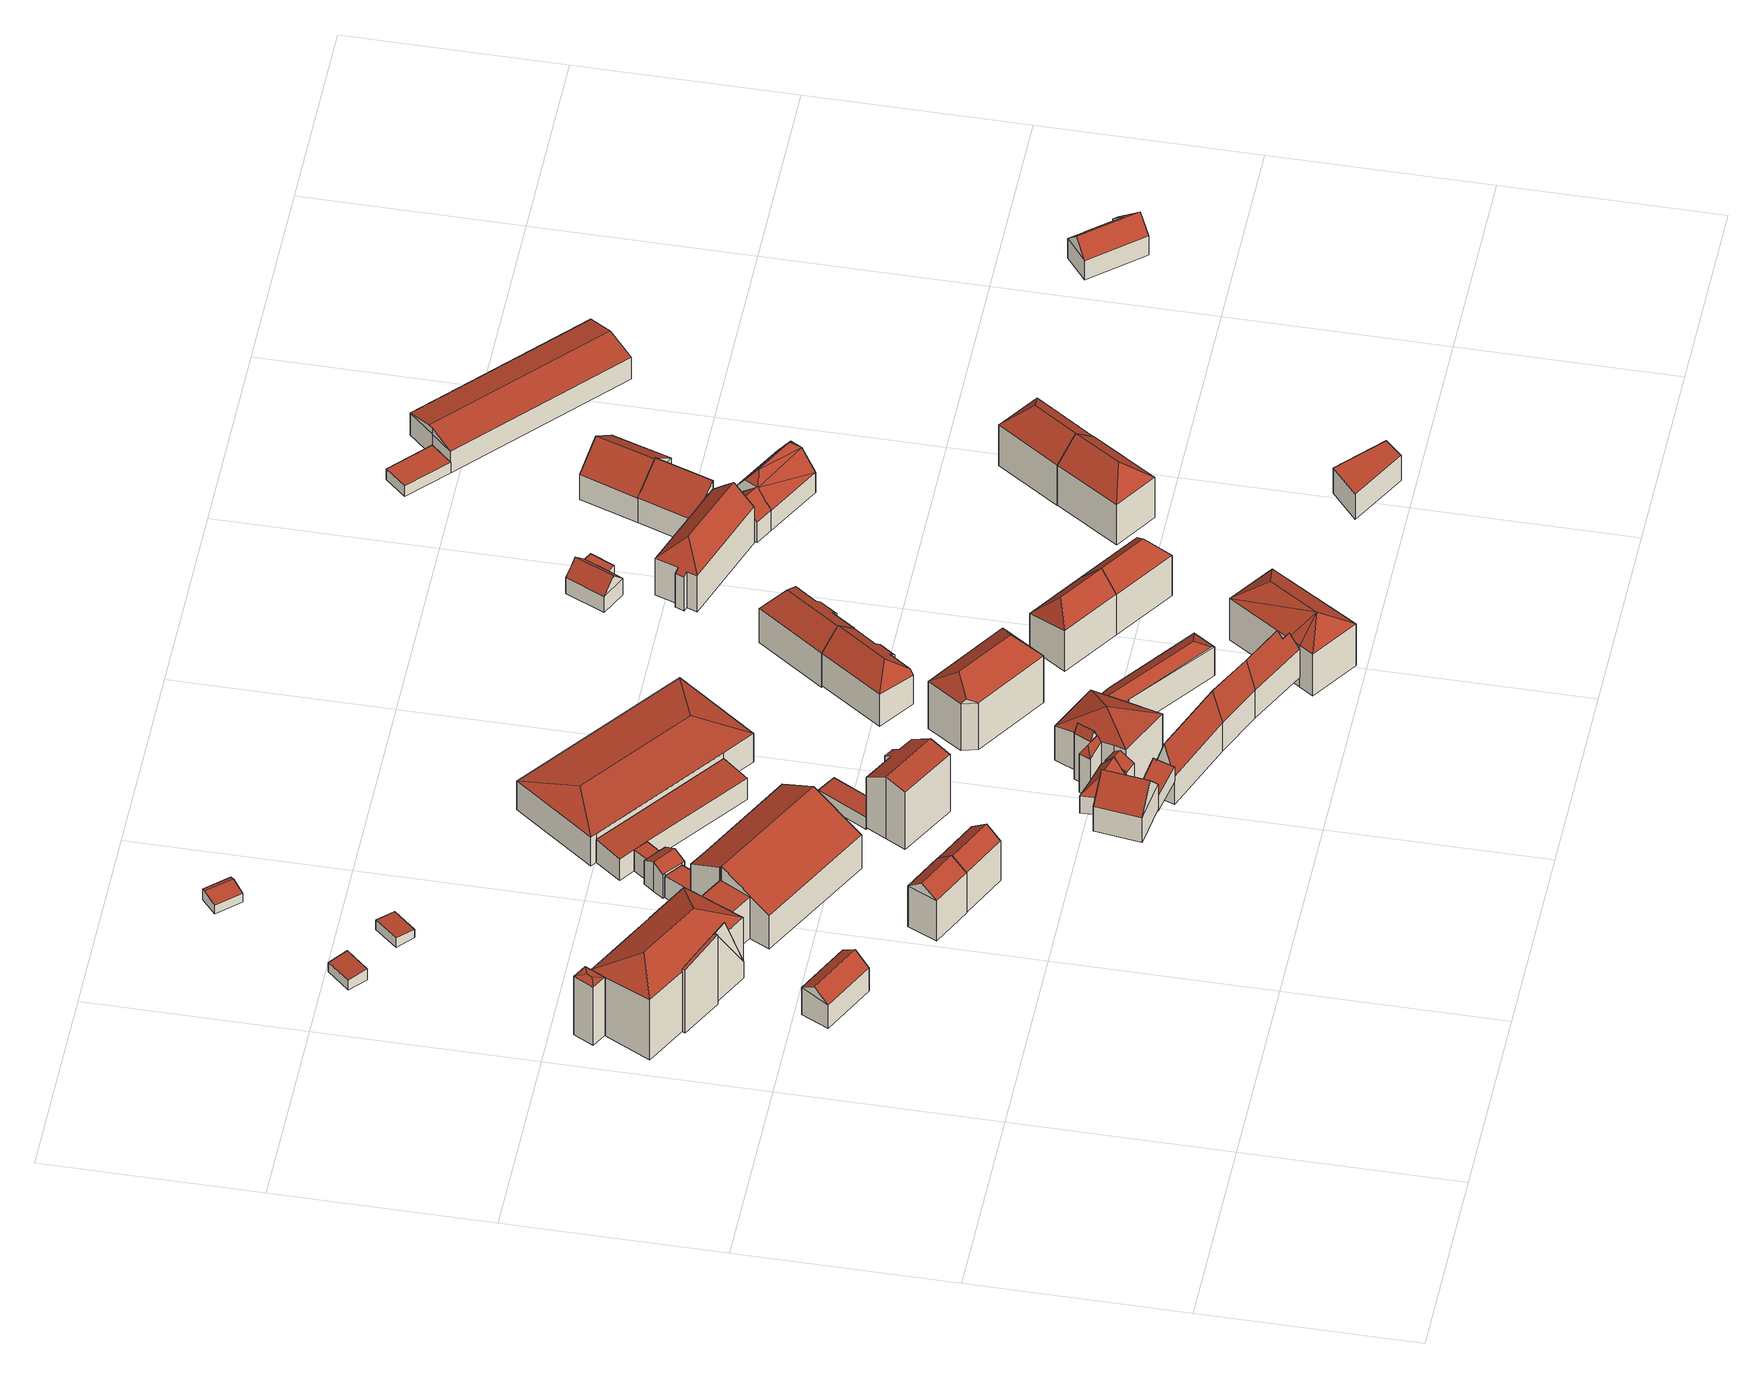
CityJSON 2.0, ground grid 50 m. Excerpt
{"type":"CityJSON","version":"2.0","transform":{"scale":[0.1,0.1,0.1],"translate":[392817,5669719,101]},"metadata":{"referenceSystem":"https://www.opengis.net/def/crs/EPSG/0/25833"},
"CityObjects":{
"building1":{"type":"Building","attributes":{"Dachtyp_tdc":"tdcGableRoof","Gemeindeschluessel":14627140,"Dachneigung":41.55,"QualitaetDacherkennung":41,"Geometrietyp2DReferenz":"3000","function":"31001_9998","roofType":"3100","measuredHeight":10.11},"geometry":[{"type":"MultiSurface","lod":"2","boundaries":[[[0,1,2,3]],[[1,4,5,2]],[[4,6,7,5]],[[6,0,3,7]],[[4,1,8]],[[0,6,9]],[[1,0,9,8]],[[6,4,8,9]],[[3,2,5,7]]],"semantics":{"surfaces":[{"type":"WallSurface"},{"type":"RoofSurface"},{"type":"GroundSurface"}],"values":[0,0,0,0,0,0,1,1,2]}}]},
"building2":{"type":"Building","attributes":{"Dachtyp_tdc":"tdcGableRoof","Gemeindeschluessel":14627140,"Dachneigung":35.51,"QualitaetDacherkennung":61,"Geometrietyp2DReferenz":"3000","function":"31001_9998","roofType":"3100","measuredHeight":14.76},"geometry":[{"type":"MultiSurface","lod":"2","boundaries":[[[10,11,12,13]],[[11,14,15,12]],[[14,16,17,15]],[[16,10,13,17]],[[14,11,18]],[[10,16,19]],[[11,10,19,18]],[[16,14,18,19]],[[13,12,15,17]]],"semantics":{"surfaces":[{"type":"WallSurface"},{"type":"RoofSurface"},{"type":"GroundSurface"}],"values":[0,0,0,0,0,0,1,1,2]}}]},
"building3":{"type":"Building","attributes":{"name":"Afra-Grundschule Meißen","Gemeindeschluessel":14627140,"Geometrietyp2DReferenz":"3000","function":"31001_3021","roofType":"9999"},"children":["building3-1","building3-2","building3-3","building3-4","building3-5","building3-6"]},
"building3-1":{"type":"BuildingPart","attributes":{"Dachtyp_tdc":"tdcHipRoof","Dachneigung":28.84,"QualitaetDacherkennung":58,"Geometrietyp2DReferenz":"3000","roofType":"3200","measuredHeight":21.56},"parents":["building3"],"geometry":[{"type":"MultiSurface","lod":"2","boundaries":[[[20,21,22,23]],[[24,25,26,27]],[[25,28,29,30,26]],[[31,32,33,34,35]],[[32,36,37,33]],[[36,38,39,37]],[[38,40,39]],[[41,42,43,44,45,46]],[[47,48,49,50]],[[48,20,23,49]],[[42,41,38,36,51]],[[24,52,21,20,48,53]],[[36,32,31,28,25,24,53,51]],[[48,47,54,55,42,51,53]],[[23,22,27,26,30,56,34,33,37,39,45,44,50,49]],[[24,27,22,21,52]],[[31,35,57,29,28]],[[35,34,56,57]],[[57,56,30,29]],[[46,40,38,41]],[[46,45,39,40]],[[43,42,55]],[[50,44,43,54,47]],[[54,43,55]]],"semantics":{"surfaces":[{"type":"WallSurface"},{"type":"RoofSurface"},{"type":"GroundSurface"},{"type":"ClosureSurface"}],"values":[0,0,0,0,0,0,0,0,0,0,1,1,1,1,2,3,0,3,3,0,3,0,3,3]}}]},
"building3-2":{"type":"BuildingPart","attributes":{"Dachtyp_tdc":"tdcPolyFlatRoof","Dachneigung":0,"QualitaetDacherkennung":65,"Geometrietyp2DReferenz":"3000","roofType":"1000","measuredHeight":12.03},"parents":["building3"],"geometry":[{"type":"MultiSurface","lod":"2","boundaries":[[[40,58,59,39]],[[60,46,45,61]],[[46,60,62,63,64,58,40]],[[39,59,65,66,67,61,45]],[[65,59,58,64]],[[67,66,63,62]],[[66,65,64,63]],[[61,67,62,60]],[[39,45,46,40]]],"semantics":{"surfaces":[{"type":"WallSurface"},{"type":"RoofSurface"},{"type":"GroundSurface"},{"type":"ClosureSurface"}],"values":[0,0,1,2,3,3,3,3,3]}}]},
"building3-3":{"type":"BuildingPart","attributes":{"Dachtyp_tdc":"tdcGableRoof","Dachneigung":23.62,"QualitaetDacherkennung":71,"Geometrietyp2DReferenz":"3000","roofType":"3100","measuredHeight":5.81},"parents":["building3"],"geometry":[{"type":"MultiSurface","lod":"2","boundaries":[[[68,69,70,71]],[[72,35,34,33]],[[29,73,74,30]],[[73,75,76,74]],[[75,77,78,76]],[[77,79,80,78]],[[79,81,82,80]],[[81,68,71,82]],[[77,75,73,29,57]],[[57,69,35,72,69,68,81,79,77]],[[71,70,33,34,70,56,30,74,76,78,80,82]],[[69,72,33,70]],[[70,34,35,69]],[[56,70,69,57]],[[29,30,56,57]]],"semantics":{"surfaces":[{"type":"WallSurface"},{"type":"RoofSurface"},{"type":"GroundSurface"},{"type":"ClosureSurface"}],"values":[0,0,0,0,0,0,0,0,1,1,2,3,3,3,3]}}]},
"building3-4":{"type":"BuildingPart","attributes":{"Dachtyp_tdc":"tdcFreeFormRoof","Dachneigung":10.72,"QualitaetDacherkennung":10,"Geometrietyp2DReferenz":"3000","roofType":"5000","measuredHeight":17.44},"parents":["building3"],"geometry":[{"type":"MultiSurface","lod":"2","boundaries":[[[20,83,84,23]],[[83,85,86,84]],[[85,87,88,86]],[[87,89,24,27,88]],[[21,20,23,22]],[[90,87,85]],[[91,90,85,83]],[[91,83,20,21]],[[21,52,89,87,90,91]],[[23,84,86,88,27,22]],[[52,24,89]],[[22,27,24,52,21]]],"semantics":{"surfaces":[{"type":"WallSurface"},{"type":"RoofSurface"},{"type":"GroundSurface"},{"type":"ClosureSurface"}],"values":[0,0,0,0,0,1,1,1,1,2,0,3]}}]},
"building3-5":{"type":"BuildingPart","attributes":{"Dachtyp_tdc":"tdcGableRoof","Dachneigung":27.24,"QualitaetDacherkennung":73,"Geometrietyp2DReferenz":"3000","roofType":"3100","measuredHeight":16.35},"parents":["building3"],"geometry":[{"type":"MultiSurface","lod":"2","boundaries":[[[92,93,94,59,58]],[[93,95,96,94]],[[95,97,98,96]],[[97,99,100,98]],[[99,101,102,100]],[[101,103,104,102]],[[103,105,60,61,104]],[[99,97,95,93,92,106,107]],[[107,108,105,103,101,99]],[[61,67,66,65,59,94,96,98,100,102,104]],[[62,60,105,108]],[[62,67,61,60]],[[63,62,108,107]],[[66,67,62,63]],[[106,64,63,107]],[[66,63,64,65]],[[58,64,106,92]],[[58,59,65,64]]],"semantics":{"surfaces":[{"type":"WallSurface"},{"type":"RoofSurface"},{"type":"GroundSurface"},{"type":"ClosureSurface"}],"values":[0,0,0,0,0,0,0,1,1,2,0,3,0,3,0,3,0,3]}}]},
"building3-6":{"type":"BuildingPart","attributes":{"Dachtyp_tdc":"tdcFreeFormRoof","Dachneigung":10.57,"QualitaetDacherkennung":2,"Geometrietyp2DReferenz":"3000","roofType":"5000","measuredHeight":21.13},"parents":["building3"],"geometry":[{"type":"MultiSurface","lod":"2","boundaries":[[[109,110,111,112]],[[110,113,47,50,111]],[[43,114,115,44]],[[114,116,117,115]],[[116,109,112,117]],[[114,43,55,118,119]],[[116,119,118,113,110,109]],[[116,114,119]],[[112,111,50,44,115,117]],[[54,47,113]],[[43,44,50,47,54]],[[113,118,55,54]],[[54,55,43]]],"semantics":{"surfaces":[{"type":"WallSurface"},{"type":"RoofSurface"},{"type":"GroundSurface"},{"type":"ClosureSurface"}],"values":[0,0,0,0,0,1,1,0,2,0,3,0,3]}}]},
"building4":{"type":"Building","attributes":{"Dachtyp_tdc":"tdcPolyFlatRoof","Gemeindeschluessel":14627140,"Dachneigung":6.71,"QualitaetDacherkennung":71,"Geometrietyp2DReferenz":"3000","function":"31001_9998","roofType":"2100","measuredHeight":3.27},"geometry":[{"type":"MultiSurface","lod":"2","boundaries":[[[120,121,122,123]],[[121,124,125,122]],[[124,126,127,125]],[[126,120,123,127]],[[126,124,121,120]],[[123,122,125,127]]],"semantics":{"surfaces":[{"type":"WallSurface"},{"type":"RoofSurface"},{"type":"GroundSurface"}],"values":[0,0,0,0,1,2]}}]},
"building5":{"type":"Building","attributes":{"Dachtyp_tdc":"tdcGableRoof","Gemeindeschluessel":14627140,"Dachneigung":37.47,"QualitaetDacherkennung":64,"Geometrietyp2DReferenz":"3000","function":"31001_9998","roofType":"3100","measuredHeight":14.57},"geometry":[{"type":"MultiSurface","lod":"2","boundaries":[[[128,129,130,131]],[[129,132,133,130]],[[132,134,135,133]],[[134,128,131,135]],[[132,129,136]],[[128,134,137]],[[129,128,137,136]],[[134,132,136,137]],[[131,130,133,135]]],"semantics":{"surfaces":[{"type":"WallSurface"},{"type":"RoofSurface"},{"type":"GroundSurface"}],"values":[0,0,0,0,0,0,1,1,2]}}]},
"building6":{"type":"Building","attributes":{"Dachtyp_tdc":"tdcPolyFlatRoof","Gemeindeschluessel":14627140,"Dachneigung":5.29,"QualitaetDacherkennung":64,"Geometrietyp2DReferenz":"3000","function":"31001_9998","roofType":"2100","measuredHeight":2.77},"geometry":[{"type":"MultiSurface","lod":"2","boundaries":[[[138,139,140,141]],[[139,142,143,140]],[[142,144,145,143]],[[144,138,141,145]],[[144,142,139,138]],[[141,140,143,145]]],"semantics":{"surfaces":[{"type":"WallSurface"},{"type":"RoofSurface"},{"type":"GroundSurface"}],"values":[0,0,0,0,1,2]}}]},
"building7":{"type":"Building","attributes":{"Dachtyp_tdc":"tdcFreeFormRoof","Gemeindeschluessel":14627140,"Dachneigung":48.47,"QualitaetDacherkennung":78,"Geometrietyp2DReferenz":"3000","function":"31001_9998","roofType":"5000","measuredHeight":13.33},"geometry":[{"type":"MultiSurface","lod":"2","boundaries":[[[146,147,148,149]],[[147,150,151,148]],[[150,152,153,151]],[[152,154,155,153]],[[154,146,149,155]],[[152,150,156,157,154]],[[157,156,147,146]],[[150,147,156]],[[146,154,157]],[[149,148,151,153,155]]],"semantics":{"surfaces":[{"type":"WallSurface"},{"type":"RoofSurface"},{"type":"GroundSurface"}],"values":[0,0,0,0,0,1,1,0,0,2]}}]},
"building8":{"type":"Building","attributes":{"Dachtyp_tdc":"tdcPolyFlatRoof","Gemeindeschluessel":14627140,"Dachneigung":0,"QualitaetDacherkennung":45,"Geometrietyp2DReferenz":"3000","function":"31001_9998","roofType":"1000","measuredHeight":4.29},"geometry":[{"type":"MultiSurface","lod":"2","boundaries":[[[158,159,160,161]],[[159,162,163,160]],[[162,164,165,163]],[[164,158,161,165]],[[164,162,159,158]],[[161,160,163,165]]],"semantics":{"surfaces":[{"type":"WallSurface"},{"type":"RoofSurface"},{"type":"GroundSurface"}],"values":[0,0,0,0,1,2]}}]},
"building9":{"type":"Building","attributes":{"Gemeindeschluessel":14627140,"Geometrietyp2DReferenz":"3000","function":"31001_9998","roofType":"9999"},"children":["building9-1","building9-2","building9-3"]},
"building9-1":{"type":"BuildingPart","attributes":{"Dachtyp_tdc":"tdcFreeFormRoof","Dachneigung":50.8,"QualitaetDacherkennung":12,"Geometrietyp2DReferenz":"3000","roofType":"5000","measuredHeight":8.91},"parents":["building9"],"geometry":[{"type":"MultiSurface","lod":"2","boundaries":[[[166,167,168,169]],[[167,170,171,168]],[[170,172,173,171]],[[174,175,176,177]],[[178,170,167]],[[167,166,179,180,181,178]],[[181,182,183,174,172,170,178]],[[174,183,175]],[[176,169,168,171,173,177]],[[169,176,175,166]],[[177,173,172,174]],[[182,181,180,184]],[[175,183,179,166]],[[183,182,184,180,179]]],"semantics":{"surfaces":[{"type":"WallSurface"},{"type":"RoofSurface"},{"type":"GroundSurface"},{"type":"ClosureSurface"}],"values":[0,0,0,0,1,1,1,0,2,3,3,0,3,3]}}]},
"building9-2":{"type":"BuildingPart","attributes":{"Dachtyp_tdc":"tdcGableRoof","Dachneigung":26.91,"QualitaetDacherkennung":43,"Geometrietyp2DReferenz":"3000","roofType":"3100","measuredHeight":7.98},"parents":["building9"],"geometry":[{"type":"MultiSurface","lod":"2","boundaries":[[[185,186,187,188]],[[186,189,190,187]],[[189,191,166,169,190]],[[183,185,188,176,175]],[[192,182,184,193,194]],[[189,195,193,184,180,191]],[[186,195,189]],[[185,194,193,195,186]],[[183,192,194,185]],[[188,187,190,169,176]],[[166,191,179]],[[175,176,169,166]],[[175,166,179,183]],[[182,192,183]],[[180,179,191]],[[179,180,184,182,183]]],"semantics":{"surfaces":[{"type":"WallSurface"},{"type":"RoofSurface"},{"type":"GroundSurface"},{"type":"ClosureSurface"}],"values":[0,0,0,0,1,1,0,0,0,2,0,3,3,0,0,3]}}]},
"building9-3":{"type":"BuildingPart","attributes":{"Dachtyp_tdc":"tdcFreeFormRoof","Dachneigung":58.63,"QualitaetDacherkennung":11,"Geometrietyp2DReferenz":"3000","roofType":"5000","measuredHeight":13.46},"parents":["building9"],"geometry":[{"type":"MultiSurface","lod":"2","boundaries":[[[196,197,174,177,198]],[[199,200,201,173,172]],[[200,196,198,201]],[[202,200,199]],[[203,202,199,197]],[[203,197,196]],[[202,203,196,200]],[[198,177,173,201]],[[172,174,197,199]],[[172,173,177,174]]],"semantics":{"surfaces":[{"type":"WallSurface"},{"type":"RoofSurface"},{"type":"GroundSurface"},{"type":"ClosureSurface"}],"values":[0,0,0,1,1,0,1,2,0,3]}}]},
"building10":{"type":"Building","attributes":{"Dachtyp_tdc":"tdcGableRoof","Gemeindeschluessel":14627140,"Dachneigung":15.49,"QualitaetDacherkennung":7,"Geometrietyp2DReferenz":"3000","function":"31001_9998","roofType":"3100","measuredHeight":3.57},"geometry":[{"type":"MultiSurface","lod":"2","boundaries":[[[204,205,206,207]],[[205,208,209,206]],[[208,210,211,209]],[[210,204,207,211]],[[208,205,212]],[[204,210,213]],[[205,204,213,212]],[[210,208,212,213]],[[207,206,209,211]]],"semantics":{"surfaces":[{"type":"WallSurface"},{"type":"RoofSurface"},{"type":"GroundSurface"}],"values":[0,0,0,0,0,0,1,1,2]}}]},
"building11":{"type":"Building","attributes":{"Dachtyp_tdc":"tdcGableRoof","Gemeindeschluessel":14627140,"Dachneigung":33.3,"QualitaetDacherkennung":48,"Geometrietyp2DReferenz":"3000","function":"31001_9998","roofType":"3100","measuredHeight":18.23},"geometry":[{"type":"MultiSurface","lod":"2","boundaries":[[[214,215,216,217]],[[215,218,219,216]],[[218,220,221,219]],[[220,222,223,221]],[[222,224,225,223]],[[224,226,227,225]],[[226,228,229,227]],[[228,230,231,229]],[[230,232,233,231]],[[232,234,235,233]],[[234,214,217,235]],[[230,228,226,224,222,220,218,215,214]],[[214,234,232,230]],[[217,216,219,221,223,225,227,229,231,233,235]]],"semantics":{"surfaces":[{"type":"WallSurface"},{"type":"RoofSurface"},{"type":"GroundSurface"}],"values":[0,0,0,0,0,0,0,0,0,0,0,1,1,2]}}]},
"building12":{"type":"Building","attributes":{"Dachtyp_tdc":"tdcPolyFlatRoof","Gemeindeschluessel":14627140,"Dachneigung":2.96,"QualitaetDacherkennung":60,"Geometrietyp2DReferenz":"3000","function":"31001_9998","roofType":"2100","measuredHeight":3.49},"geometry":[{"type":"MultiSurface","lod":"2","boundaries":[[[236,237,238,239]],[[237,240,241,238]],[[240,242,243,241]],[[242,236,239,243]],[[242,240,237,236]],[[239,238,241,243]]],"semantics":{"surfaces":[{"type":"WallSurface"},{"type":"RoofSurface"},{"type":"GroundSurface"}],"values":[0,0,0,0,1,2]}}]},
"building13":{"type":"Building","attributes":{"Gemeindeschluessel":14627140,"Geometrietyp2DReferenz":"3000","function":"31001_9998","roofType":"9999"},"children":["building13-1","building13-2"]},
"building13-1":{"type":"BuildingPart","attributes":{"Dachtyp_tdc":"tdcTentRoof","Dachneigung":30.88,"QualitaetDacherkennung":33,"Geometrietyp2DReferenz":"3000","roofType":"3500","measuredHeight":15.41},"parents":["building13"],"geometry":[{"type":"MultiSurface","lod":"2","boundaries":[[[244,245,246,247]],[[245,248,249,246]],[[248,250,251,249]],[[250,252,253,251]],[[252,254,255,253]],[[254,256,257,255]],[[256,258,259,257]],[[258,260,261,259]],[[248,245,262]],[[254,252,250,248,262]],[[256,254,262]],[[245,244,260,258,256,262]],[[247,246,249,251,253,255,257,259,261]],[[244,247,261,260]]],"semantics":{"surfaces":[{"type":"WallSurface"},{"type":"RoofSurface"},{"type":"GroundSurface"},{"type":"ClosureSurface"}],"values":[0,0,0,0,0,0,0,0,1,1,1,1,2,3]}}]},
"building13-2":{"type":"BuildingPart","attributes":{"Dachtyp_tdc":"tdcFreeFormRoof","Dachneigung":63.76,"QualitaetDacherkennung":10,"Geometrietyp2DReferenz":"3000","roofType":"5000","measuredHeight":15.62},"parents":["building13"],"geometry":[{"type":"MultiSurface","lod":"2","boundaries":[[[263,264,265,261]],[[264,266,267,265]],[[266,268,244,247,267]],[[263,261,260]],[[269,266,264,270]],[[271,263,268,269,270]],[[263,271,270,264]],[[266,269,268]],[[265,267,247,261]],[[260,244,268,263]],[[260,261,247,244]]],"semantics":{"surfaces":[{"type":"WallSurface"},{"type":"RoofSurface"},{"type":"GroundSurface"},{"type":"ClosureSurface"}],"values":[0,0,0,0,1,1,0,0,2,0,3]}}]},
"building14":{"type":"Building","attributes":{"Dachtyp_tdc":"tdcFreeFormRoof","Gemeindeschluessel":14627140,"Dachneigung":72.19,"QualitaetDacherkennung":8,"Geometrietyp2DReferenz":"3000","function":"31001_9998","roofType":"5000","measuredHeight":16.6},"geometry":[{"type":"MultiSurface","lod":"2","boundaries":[[[272,273,274,275]],[[273,276,277,274]],[[276,278,279,277]],[[278,280,281,279]],[[280,282,283,281]],[[282,284,285,283]],[[284,286,287,285]],[[286,288,289,287]],[[288,272,275,289]],[[290,291,292,288,286]],[[290,286,284]],[[291,290,284,282]],[[293,292,291,282,280]],[[294,295,296,293,280,278]],[[294,278,276]],[[295,294,276,273]],[[296,295,273,272]],[[292,293,296,272,288]],[[275,274,277,279,281,283,285,287,289]]],"semantics":{"surfaces":[{"type":"WallSurface"},{"type":"RoofSurface"},{"type":"GroundSurface"}],"values":[0,0,0,0,0,0,0,0,0,1,0,1,1,1,1,1,1,1,2]}}]},
"building15":{"type":"Building","attributes":{"Gemeindeschluessel":14627140,"Geometrietyp2DReferenz":"3000","function":"31001_3211","roofType":"9999"},"children":["building15-1","building15-2","building15-3","building15-4","building15-5"]},
"building15-1":{"type":"BuildingPart","attributes":{"Dachtyp_tdc":"tdcPolyFlatRoof","Dachneigung":0,"QualitaetDacherkennung":63,"Geometrietyp2DReferenz":"3000","roofType":"1000","measuredHeight":6.26},"parents":["building15"],"geometry":[{"type":"MultiSurface","lod":"2","boundaries":[[[297,298,299,300]],[[301,302,303,304]],[[302,301,298,297]],[[300,299,304,303]],[[301,304,299,298]],[[300,303,302,297]]],"semantics":{"surfaces":[{"type":"WallSurface"},{"type":"RoofSurface"},{"type":"GroundSurface"},{"type":"ClosureSurface"}],"values":[0,0,1,2,3,3]}}]},
"building15-2":{"type":"BuildingPart","attributes":{"Dachtyp_tdc":"tdcPolyFlatRoof","Dachneigung":3.75,"QualitaetDacherkennung":72,"Geometrietyp2DReferenz":"3000","roofType":"2100","measuredHeight":6.7},"parents":["building15"],"geometry":[{"type":"MultiSurface","lod":"2","boundaries":[[[298,305,306,299]],[[305,307,308,306]],[[309,310,311,312]],[[310,301,304,311]],[[310,309,307,305,298,301]],[[299,306,308,312,311,304]],[[299,304,301,298]],[[312,308,307,309]]],"semantics":{"surfaces":[{"type":"WallSurface"},{"type":"RoofSurface"},{"type":"GroundSurface"},{"type":"ClosureSurface"}],"values":[0,0,0,0,1,2,3,3]}}]},
"building15-3":{"type":"BuildingPart","attributes":{"Dachtyp_tdc":"tdcPolyFlatRoof","Dachneigung":0,"QualitaetDacherkennung":57,"Geometrietyp2DReferenz":"3000","roofType":"1000","measuredHeight":6.31},"parents":["building15"],"geometry":[{"type":"MultiSurface","lod":"2","boundaries":[[[313,314,315,316]],[[314,317,318,315]],[[317,319,320,318]],[[319,317,314,313]],[[316,315,318,320]],[[316,320,319,313]]],"semantics":{"surfaces":[{"type":"WallSurface"},{"type":"RoofSurface"},{"type":"GroundSurface"},{"type":"ClosureSurface"}],"values":[0,0,0,1,2,3]}}]},
"building15-4":{"type":"BuildingPart","attributes":{"Dachtyp_tdc":"tdcHipRoof","Dachneigung":10.1,"QualitaetDacherkennung":60,"Geometrietyp2DReferenz":"3000","roofType":"3200","measuredHeight":10.46},"parents":["building15"],"geometry":[{"type":"MultiSurface","lod":"2","boundaries":[[[321,322,323,308,307]],[[322,324,325,323]],[[324,326,327,325]],[[326,328,329,327]],[[328,330,312,329]],[[330,309,312]],[[328,326,331]],[[324,322,332]],[[326,324,332,331]],[[322,321,330,328,331,332]],[[308,323,325,327,329,312]],[[321,307,309,330]],[[307,308,312,309]]],"semantics":{"surfaces":[{"type":"WallSurface"},{"type":"RoofSurface"},{"type":"GroundSurface"},{"type":"ClosureSurface"}],"values":[0,0,0,0,0,0,1,1,1,1,2,0,3]}}]},
"building15-5":{"type":"BuildingPart","attributes":{"Dachtyp_tdc":"tdcGableRoof","Dachneigung":30.2,"QualitaetDacherkennung":81,"Geometrietyp2DReferenz":"3000","roofType":"3100","measuredHeight":8.72},"parents":["building15"],"geometry":[{"type":"MultiSurface","lod":"2","boundaries":[[[333,334,300,335]],[[334,297,300]],[[336,303,302]],[[336,337,338,303]],[[337,339,340,338]],[[339,341,342,340]],[[341,343,316,342]],[[343,313,316]],[[339,337,336,334,333,344]],[[344,345,346,343,341,339]],[[320,347,348,335,300,303,338,340,342,316]],[[346,320,319]],[[346,345,347,320]],[[345,344,348,347]],[[344,333,335,348]],[[302,297,334,336]],[[302,303,300,297]],[[346,319,313,343]],[[319,320,316,313]]],"semantics":{"surfaces":[{"type":"WallSurface"},{"type":"RoofSurface"},{"type":"GroundSurface"},{"type":"ClosureSurface"}],"values":[0,0,0,0,0,0,0,0,1,1,2,0,0,0,0,0,3,0,3]}}]},
"building16":{"type":"Building","attributes":{"Dachtyp_tdc":"tdcFreeFormRoof","Gemeindeschluessel":14627140,"Dachneigung":35.87,"QualitaetDacherkennung":63,"Geometrietyp2DReferenz":"3000","function":"31001_9998","roofType":"5000","measuredHeight":10.73},"geometry":[{"type":"MultiSurface","lod":"2","boundaries":[[[349,350,351,352]],[[350,353,354,351]],[[353,355,356,354]],[[355,357,358,356]],[[357,359,360,358]],[[359,349,352,360]],[[357,355,361,362,363]],[[362,361,353,350,364]],[[359,363,362,364,349]],[[359,357,363]],[[350,349,364]],[[355,353,361]],[[352,351,354,356,358,360]]],"semantics":{"surfaces":[{"type":"WallSurface"},{"type":"RoofSurface"},{"type":"GroundSurface"}],"values":[0,0,0,0,0,0,1,1,1,0,0,0,2]}}]},
"building17":{"type":"Building","attributes":{"Dachtyp_tdc":"tdcFreeFormRoof","Gemeindeschluessel":14627140,"Dachneigung":36.34,"QualitaetDacherkennung":70,"Geometrietyp2DReferenz":"3000","function":"31001_9998","roofType":"5000","measuredHeight":18.42},"geometry":[{"type":"MultiSurface","lod":"2","boundaries":[[[365,366,367,368]],[[366,369,370,367]],[[369,371,372,370]],[[371,373,374,372]],[[373,365,368,374]],[[369,375,371]],[[376,366,365,377]],[[375,369,366,376]],[[371,375,376,377,373]],[[365,373,377]],[[368,367,370,372,374]]],"semantics":{"surfaces":[{"type":"WallSurface"},{"type":"RoofSurface"},{"type":"GroundSurface"}],"values":[0,0,0,0,0,1,1,1,1,0,2]}}]},
"building18":{"type":"Building","attributes":{"Dachtyp_tdc":"tdcFreeFormRoof","Gemeindeschluessel":14627140,"Dachneigung":35.53,"QualitaetDacherkennung":78,"Geometrietyp2DReferenz":"3000","function":"31001_9998","roofType":"5000","measuredHeight":16.8},"geometry":[{"type":"MultiSurface","lod":"2","boundaries":[[[378,379,380,381]],[[379,382,383,380]],[[382,384,385,383]],[[384,386,387,385]],[[386,388,389,387]],[[388,378,381,389]],[[390,391,388,386]],[[390,386,384]],[[384,391,390]],[[382,391,384]],[[379,391,382]],[[391,379,378]],[[391,378,388]],[[381,380,383,385,387,389]]],"semantics":{"surfaces":[{"type":"WallSurface"},{"type":"RoofSurface"},{"type":"GroundSurface"}],"values":[0,0,0,0,0,0,1,1,1,1,1,1,1,2]}}]},
"building19":{"type":"Building","attributes":{"Dachtyp_tdc":"tdcFreeFormRoof","Gemeindeschluessel":14627140,"Dachneigung":41.72,"QualitaetDacherkennung":75,"Geometrietyp2DReferenz":"3000","function":"31001_9998","roofType":"5000","measuredHeight":14.1},"geometry":[{"type":"MultiSurface","lod":"2","boundaries":[[[392,393,394,395]],[[393,396,397,394]],[[396,398,399,397]],[[398,400,401,399]],[[400,402,403,401]],[[402,404,405,403]],[[404,406,407,405]],[[406,392,395,407]],[[404,408,409,406]],[[400,398,396,393,410,409,408,402]],[[409,410,392,406]],[[393,392,410]],[[404,402,408]],[[395,394,397,399,401,403,405,407]]],"semantics":{"surfaces":[{"type":"WallSurface"},{"type":"RoofSurface"},{"type":"GroundSurface"}],"values":[0,0,0,0,0,0,0,0,1,1,1,0,0,2]}}]},
"building20":{"type":"Building","attributes":{"Dachtyp_tdc":"tdcHipAndGableRoof","Gemeindeschluessel":14627140,"Dachneigung":47.75,"QualitaetDacherkennung":71,"Geometrietyp2DReferenz":"3000","function":"31001_9998","roofType":"5000","measuredHeight":16.7},"geometry":[{"type":"MultiSurface","lod":"2","boundaries":[[[411,412,413,414]],[[412,415,416,413]],[[415,417,418,416]],[[417,411,414,418]],[[415,412,419]],[[411,417,420]],[[412,411,420,419]],[[417,415,419,420]],[[414,413,416,418]]],"semantics":{"surfaces":[{"type":"WallSurface"},{"type":"RoofSurface"},{"type":"GroundSurface"}],"values":[0,0,0,0,1,0,1,1,2]}}]},
"building21":{"type":"Building","attributes":{"Dachtyp_tdc":"tdcFreeFormRoof","Gemeindeschluessel":14627140,"Dachneigung":40.9,"QualitaetDacherkennung":71,"Geometrietyp2DReferenz":"3000","function":"31001_9998","roofType":"5000","measuredHeight":14.72},"geometry":[{"type":"MultiSurface","lod":"2","boundaries":[[[421,392,422,423]],[[392,424,425,422]],[[424,426,427,425]],[[426,428,429,427]],[[428,430,431,429]],[[430,432,433,431]],[[432,434,435,433]],[[434,421,423,435]],[[436,437,426,424]],[[436,424,392,438]],[[428,437,436,438,421,434,432,430]],[[392,421,438]],[[428,426,437]],[[423,422,425,427,429,431,433,435]]],"semantics":{"surfaces":[{"type":"WallSurface"},{"type":"RoofSurface"},{"type":"GroundSurface"}],"values":[0,0,0,0,0,0,0,0,1,1,1,0,0,2]}}]},
"building22":{"type":"Building","attributes":{"Dachtyp_tdc":"tdcHipAndGableRoof","Gemeindeschluessel":14627140,"Dachneigung":47.37,"QualitaetDacherkennung":80,"Geometrietyp2DReferenz":"3000","function":"31001_9998","roofType":"5000","measuredHeight":16.74},"geometry":[{"type":"MultiSurface","lod":"2","boundaries":[[[439,440,441,442]],[[440,443,444,441]],[[443,445,446,444]],[[445,439,442,446]],[[443,440,447]],[[439,445,420]],[[440,439,420,447]],[[445,443,447,420]],[[442,441,444,446]]],"semantics":{"surfaces":[{"type":"WallSurface"},{"type":"RoofSurface"},{"type":"GroundSurface"}],"values":[0,0,0,0,1,0,1,1,2]}}]},
"building23":{"type":"Building","attributes":{"Gemeindeschluessel":14627140,"Geometrietyp2DReferenz":"3000","function":"31001_9998","roofType":"9999"},"children":["building23-1","building23-2","building23-3"]},
"building23-1":{"type":"BuildingPart","attributes":{"Dachtyp_tdc":"tdcPolyFlatRoof","Dachneigung":0,"QualitaetDacherkennung":28,"Geometrietyp2DReferenz":"3000","roofType":"1000","measuredHeight":3.19},"parents":["building23"],"geometry":[{"type":"MultiSurface","lod":"2","boundaries":[[[448,449,450,451]],[[449,452,453,450]],[[452,454,455,453]],[[454,452,449,448,456]],[[451,450,453,455,457]],[[457,455,454,456]],[[451,457,456,448]]],"semantics":{"surfaces":[{"type":"WallSurface"},{"type":"RoofSurface"},{"type":"GroundSurface"},{"type":"ClosureSurface"}],"values":[0,0,0,1,2,3,3]}}]},
"building23-2":{"type":"BuildingPart","attributes":{"Dachtyp_tdc":"tdcPolyFlatRoof","Dachneigung":0,"QualitaetDacherkennung":66,"Geometrietyp2DReferenz":"3000","roofType":"1000","measuredHeight":4.82},"parents":["building23"],"geometry":[{"type":"MultiSurface","lod":"2","boundaries":[[[458,455,454]],[[458,459,460,455]],[[459,461,462,460]],[[461,463,464,465,462]],[[466,463,461,459,458]],[[455,460,462,465,457]],[[467,456,457,465,464]],[[467,464,463,466]],[[454,456,467,466,458]],[[455,457,456,454]]],"semantics":{"surfaces":[{"type":"WallSurface"},{"type":"RoofSurface"},{"type":"GroundSurface"},{"type":"ClosureSurface"}],"values":[0,0,0,0,1,2,3,3,0,3]}}]},
"building23-3":{"type":"BuildingPart","attributes":{"Dachtyp_tdc":"tdcGableRoof","Dachneigung":44.69,"QualitaetDacherkennung":73,"Geometrietyp2DReferenz":"3000","roofType":"3100","measuredHeight":8.11},"parents":["building23"],"geometry":[{"type":"MultiSurface","lod":"2","boundaries":[[[468,469,451,470]],[[469,448,451]],[[464,471,472,465]],[[471,473,474,472]],[[473,468,470,474]],[[473,475,476,477,468]],[[478,479,476,475,480]],[[464,463,478,480,471]],[[471,480,475,473]],[[469,477,476,479,466,467]],[[468,477,469]],[[470,451,457,465,472,474]],[[456,448,469,467]],[[451,448,456,457]],[[465,457,456,467,464]],[[478,463,466,479]],[[467,466,463,464]]],"semantics":{"surfaces":[{"type":"WallSurface"},{"type":"RoofSurface"},{"type":"GroundSurface"},{"type":"ClosureSurface"}],"values":[0,0,0,0,0,1,1,0,0,0,0,2,0,3,3,0,3]}}]},
"building24":{"type":"Building","attributes":{"Dachtyp_tdc":"tdcPolyFlatRoof","Gemeindeschluessel":14627140,"Dachneigung":0,"QualitaetDacherkennung":76,"Geometrietyp2DReferenz":"3000","function":"31001_9998","roofType":"1000","measuredHeight":7.47},"geometry":[{"type":"MultiSurface","lod":"2","boundaries":[[[481,482,483,484]],[[482,485,486,483]],[[485,487,488,486]],[[487,481,484,488]],[[487,485,482,481]],[[484,483,486,488]]],"semantics":{"surfaces":[{"type":"WallSurface"},{"type":"RoofSurface"},{"type":"GroundSurface"}],"values":[0,0,0,0,1,2]}}]},
"building25":{"type":"Building","attributes":{"Dachtyp_tdc":"tdcHipAndGableRoof","Gemeindeschluessel":14627140,"Dachneigung":41.65,"QualitaetDacherkennung":85,"Geometrietyp2DReferenz":"3000","function":"31001_9998","roofType":"5000","measuredHeight":16.97},"geometry":[{"type":"MultiSurface","lod":"2","boundaries":[[[489,490,491,492]],[[490,493,494,491]],[[493,495,496,494]],[[495,489,492,496]],[[493,490,497]],[[489,495,498]],[[490,489,498,497]],[[495,493,497,498]],[[492,491,494,496]]],"semantics":{"surfaces":[{"type":"WallSurface"},{"type":"RoofSurface"},{"type":"GroundSurface"}],"values":[0,0,0,0,1,0,1,1,2]}}]},
"building26":{"type":"Building","attributes":{"Gemeindeschluessel":14627140,"Geometrietyp2DReferenz":"3000","function":"31001_9998","roofType":"9999"},"children":["building26-1","building26-2","building26-3"]},
"building26-1":{"type":"BuildingPart","attributes":{"Dachtyp_tdc":"tdcHipAndGableRoof","Dachneigung":41.3,"QualitaetDacherkennung":75,"Geometrietyp2DReferenz":"3000","roofType":"5000","measuredHeight":15.19},"parents":["building26"],"geometry":[{"type":"MultiSurface","lod":"2","boundaries":[[[499,500,501,502]],[[500,503,504,501]],[[503,505,506,504]],[[505,507,508,506]],[[507,509,510,508]],[[509,511,512,510]],[[511,513,514,512]],[[513,515,516,514]],[[515,517,518,519,516]],[[520,499,502,521]],[[515,513,511,509,507,505,522]],[[505,503,500,522]],[[500,499,520,523,517,515,522]],[[502,501,504,506,508,510,512,514,516,519,521]],[[523,518,517]],[[520,521,519,518,523]]],"semantics":{"surfaces":[{"type":"WallSurface"},{"type":"RoofSurface"},{"type":"GroundSurface"},{"type":"ClosureSurface"}],"values":[0,0,0,0,0,0,0,0,0,0,1,1,1,2,0,3]}}]},
"building26-2":{"type":"BuildingPart","attributes":{"Dachtyp_tdc":"tdcGableRoof","Dachneigung":39.3,"QualitaetDacherkennung":86,"Geometrietyp2DReferenz":"3000","roofType":"3100","measuredHeight":12.97},"parents":["building26"],"geometry":[{"type":"MultiSurface","lod":"2","boundaries":[[[524,525,526,527]],[[525,528,529,526]],[[528,530,531,529]],[[528,525,532]],[[525,524,533,532]],[[530,528,532,533,534]],[[527,526,529,531,535]],[[536,535,531,530]],[[524,527,535,536]],[[530,534,536]],[[524,536,534,533]]],"semantics":{"surfaces":[{"type":"WallSurface"},{"type":"RoofSurface"},{"type":"GroundSurface"},{"type":"ClosureSurface"}],"values":[0,0,0,0,1,1,2,0,3,0,3]}}]},
"building26-3":{"type":"BuildingPart","attributes":{"Dachtyp_tdc":"tdcPolyFlatRoof","Dachneigung":39.1,"QualitaetDacherkennung":53,"Geometrietyp2DReferenz":"3000","roofType":"2100","measuredHeight":13.25},"parents":["building26"],"geometry":[{"type":"MultiSurface","lod":"2","boundaries":[[[537,538,520,521,535,536,534]],[[518,539,524,527,519]],[[539,518,523,538,537]],[[535,521,519,527]],[[523,520,538]],[[518,519,521,520,523]],[[534,533,524,539,537]],[[535,527,524,536]],[[536,524,533,534]]],"semantics":{"surfaces":[{"type":"WallSurface"},{"type":"RoofSurface"},{"type":"GroundSurface"},{"type":"ClosureSurface"}],"values":[0,0,1,2,0,3,0,3,3]}}]},
"building27":{"type":"Building","attributes":{"Gemeindeschluessel":14627140,"Geometrietyp2DReferenz":"3000","function":"31001_9998","roofType":"9999"},"children":["building27-1","building27-2"]},
"building27-1":{"type":"BuildingPart","attributes":{"Dachtyp_tdc":"tdcHippedGableRoof","Dachneigung":52.63,"QualitaetDacherkennung":79,"Geometrietyp2DReferenz":"3000","roofType":"3300","measuredHeight":12.9},"parents":["building27"],"geometry":[{"type":"MultiSurface","lod":"2","boundaries":[[[540,541,542,543]],[[541,544,545,542]],[[544,546,547,545]],[[544,541,548,549]],[[549,548,550]],[[551,552,553,554,555]],[[548,555,550]],[[548,551,555]],[[541,551,548]],[[551,541,540]],[[555,549,550]],[[554,549,555]],[[554,544,549]],[[544,554,546]],[[543,542,545,547,556,557]],[[543,557,558,540]],[[557,556,559,558]],[[556,547,546,559]],[[552,551,540,558,560]],[[553,552,560,558,559]],[[554,553,559,546]]],"semantics":{"surfaces":[{"type":"WallSurface"},{"type":"RoofSurface"},{"type":"GroundSurface"},{"type":"ClosureSurface"}],"values":[0,0,0,0,1,1,1,1,1,1,1,1,1,1,2,0,3,3,0,3,3]}}]},
"building27-2":{"type":"BuildingPart","attributes":{"Dachtyp_tdc":"tdcGableRoof","Dachneigung":52.43,"QualitaetDacherkennung":58,"Geometrietyp2DReferenz":"3000","roofType":"3100","measuredHeight":10.62},"parents":["building27"],"geometry":[{"type":"MultiSurface","lod":"2","boundaries":[[[561,562,563,564]],[[562,565,566,563]],[[565,560,558,557,566]],[[567,568,569,547,546]],[[568,561,564,569]],[[570,552,560,565,562]],[[562,561,568,567,570]],[[564,563,566,557,556,547,569]],[[553,552,570]],[[556,557,558,559]],[[559,558,560,552,553]],[[567,546,554,553,570]],[[556,559,546,547]],[[546,559,553,554]]],"semantics":{"surfaces":[{"type":"WallSurface"},{"type":"RoofSurface"},{"type":"GroundSurface"},{"type":"ClosureSurface"}],"values":[0,0,0,0,0,1,1,2,0,3,3,0,3,3]}}]},
"building28":{"type":"Building","attributes":{"Dachtyp_tdc":"tdcHipAndGableRoof","Gemeindeschluessel":14627140,"Dachneigung":41.65,"QualitaetDacherkennung":82,"Geometrietyp2DReferenz":"3000","function":"31001_9998","roofType":"5000","measuredHeight":17.09},"geometry":[{"type":"MultiSurface","lod":"2","boundaries":[[[495,571,572,573]],[[571,574,575,572]],[[574,576,577,575]],[[576,495,573,577]],[[574,571,578]],[[495,576,498]],[[571,495,498,578]],[[576,574,578,498]],[[573,572,575,577]]],"semantics":{"surfaces":[{"type":"WallSurface"},{"type":"RoofSurface"},{"type":"GroundSurface"}],"values":[0,0,0,0,1,0,1,1,2]}}]},
"building29":{"type":"Building","attributes":{"Gemeindeschluessel":14627140,"Geometrietyp2DReferenz":"3000","function":"31001_9998","roofType":"9999"},"children":["building29-1","building29-2"]},
"building29-1":{"type":"BuildingPart","attributes":{"Dachtyp_tdc":"tdcPolyFlatRoof","Dachneigung":0,"QualitaetDacherkennung":76,"Geometrietyp2DReferenz":"3000","roofType":"1000","measuredHeight":3.09},"parents":["building29"],"geometry":[{"type":"MultiSurface","lod":"2","boundaries":[[[579,580,581,582]],[[580,583,584,581]],[[583,585,586,584]],[[585,583,580,579]],[[582,581,584,586]],[[582,586,585,579]]],"semantics":{"surfaces":[{"type":"WallSurface"},{"type":"RoofSurface"},{"type":"GroundSurface"},{"type":"ClosureSurface"}],"values":[0,0,0,1,2,3]}}]},
"building29-2":{"type":"BuildingPart","attributes":{"Dachtyp_tdc":"tdcGableRoof","Dachneigung":14.32,"QualitaetDacherkennung":93,"Geometrietyp2DReferenz":"3000","roofType":"3100","measuredHeight":8.31},"parents":["building29"],"geometry":[{"type":"MultiSurface","lod":"2","boundaries":[[[587,588,589,590]],[[588,591,579,582,589]],[[592,593,594,586,585]],[[593,587,590,594]],[[595,596,597,598]],[[588,597,596,599,591]],[[592,599,596,595,593]],[[591,599,592]],[[587,598,597,588]],[[593,595,598,587]],[[590,589,582,586,594]],[[585,579,591,592]],[[585,586,582,579]]],"semantics":{"surfaces":[{"type":"WallSurface"},{"type":"RoofSurface"},{"type":"GroundSurface"},{"type":"ClosureSurface"}],"values":[0,0,0,0,1,1,0,0,0,0,2,0,3]}}]},
"building30":{"type":"Building","attributes":{"Dachtyp_tdc":"tdcFreeFormRoof","Gemeindeschluessel":14627140,"Dachneigung":44.67,"QualitaetDacherkennung":66,"Geometrietyp2DReferenz":"3000","function":"31001_9998","roofType":"5000","measuredHeight":9.59},"geometry":[{"type":"MultiSurface","lod":"2","boundaries":[[[600,601,602,603]],[[601,604,605,602]],[[604,606,607,605]],[[606,608,609,607]],[[608,610,611,609]],[[610,612,613,611]],[[612,614,615,613]],[[614,616,617,615]],[[616,618,619,617]],[[618,600,603,619]],[[616,620,621,618]],[[614,612,610,608,606,604,601,600,621,620]],[[600,618,621]],[[616,614,620]],[[603,602,605,607,609,611,613,615,617,619]]],"semantics":{"surfaces":[{"type":"WallSurface"},{"type":"RoofSurface"},{"type":"GroundSurface"}],"values":[0,0,0,0,0,0,0,0,0,0,1,1,0,0,2]}}]}
},
"vertices":[
[154,967,176],[282,903,176],[282,903,96],[154,967,96],[250,840,164],[250,840,96],[122,904,164],[122,904,96],[267,873,197],[139,938,197],
[458,795,216],[554,749,216],[554,749,97],[458,795,97],[521,680,216],[521,680,97],[425,727,216],[425,727,97],[538,716,245],[442,762,245],
[61,1375,221],[61,1374,221],[61,1374,50],[61,1375,50],[79,1408,220],[195,1348,219],[195,1348,50],[79,1408,50],[197,1347,219],[197,1347,96],[197,1347,50],[257,1316,219],[258,1316,219],[258,1316,50],[257,1316,50],[257,1316,91],[364,1261,219],[364,1261,50],[357,1247,220],[357,1247,50],[357,1247,171],[319,1175,223],[289,1119,226],[289,1119,96],[289,1119,50],[319,1175,50],[319,1175,171],[103,1216,226],[5,1267,227],[5,1267,50],[103,1216,50],[257,1220,266],[62,1375,221],[105,1299,266],[114,1210,226],[243,1143,226],[221,1334,50],[221,1334,109],
[445,1200,171],[445,1200,50],[408,1127,171],[408,1127,50],[409,1126,171],[446,1194,171],[448,1198,171],[448,1198,50],[446,1194,50],[409,1126,50],
[269,1363,96],[247,1321,96],[247,1321,50],[269,1363,50],[258,1316,91],[219,1390,96],[219,1390,50],[230,1406,97],[230,1406,50],[253,1394,109],[253,1394,50],[288,1376,91],[288,1376,50],[279,1358,91],[279,1358,50],
[27,1393,221],[27,1393,50],[52,1440,221],[52,1440,50],[86,1422,221],[86,1422,50],[79,1408,221],[60,1414,225],[53,1401,225],
[445,1200,211],[486,1269,170],[486,1269,50],[530,1245,170],[530,1245,50],[762,1123,170],[762,1123,50],[722,1047,214],[722,1047,50],[662,933,148],[662,933,50],[384,1080,148],[384,1080,50],[408,1127,174],[448,1198,211],[446,1194,214],[409,1126,174],
[197,1157,256],[99,1208,235],[99,1208,50],[197,1157,50],[103,1216,235],[288,1117,96],[288,1117,50],[200,1162,256],[200,1162,50],[231,1149,262],[229,1147,262],
[161,1990,61],[198,1956,67],[198,1956,34],[161,1990,34],[151,1904,67],[151,1904,34],[114,1938,61],[114,1938,34],
[554,749,214],[663,696,214],[663,696,99],[554,749,99],[630,627,215],[630,627,99],[521,680,215],[521,680,99],[646,660,245],[537,713,245],
[304,1915,63],[342,1881,59],[342,1881,36],[304,1915,36],[295,1829,59],[295,1829,36],[258,1862,63],[258,1862,36],
[707,336,262],[722,444,262],[722,444,190],[707,336,190],[829,428,262],[829,428,190],[820,368,262],[820,368,190],[814,321,262],[814,321,190],[775,436,323],[760,329,323],
[814,321,226],[820,368,226],[820,368,183],[814,321,183],[928,353,226],[928,353,183],[909,303,226],[909,303,183],
[908,407,180],[833,436,180],[833,436,130],[908,407,130],[832,494,180],[832,494,130],[881,481,180],[881,481,130],[936,467,180],[932,458,180],[932,458,130],[936,467,130],[862,456,215],[912,416,191],[915,422,199],[922,437,219],[927,448,205],[932,458,191],[925,442,210],
[962,444,191],[948,415,191],[948,415,130],[962,444,130],[939,396,191],[939,396,130],[908,407,191],[932,458,196],[954,429,210],[962,444,197],[948,415,202],
[944,484,243],[936,467,243],[944,484,130],[881,481,243],[894,507,243],[894,507,130],[900,490,265],[940,475,258],
[365,2213,31],[318,2265,31],[318,2265,6],[365,2213,6],[356,2298,38],[356,2298,6],[402,2246,38],[402,2246,6],[347,2291,42],[393,2238,42],
[754,898,239],[779,945,204],[779,945,57],[754,898,57],[826,919,204],[826,919,57],[853,905,204],[853,905,57],[862,920,193],[862,920,57],[885,907,193],[885,907,57],[877,892,204],[877,892,57],[912,872,204],[912,872,57],[886,826,239],[886,826,57],[860,779,225],[860,779,57],[728,851,225],[728,851,57],
[826,919,84],[779,945,87],[779,945,52],[826,919,52],[842,1060,87],[842,1060,52],[889,1035,84],[889,1035,52],
[999,524,197],[1027,584,185],[1027,584,85],[999,524,85],[1149,530,185],[1149,530,85],[1142,515,188],[1142,515,85],[1117,461,199],[1117,461,85],[1070,360,220],[1070,360,85],[948,415,220],[948,415,85],[962,444,214],[962,444,85],[980,485,205],[980,485,85],[1050,477,239],
[980,485,218],[960,494,218],[960,494,85],[978,533,218],[978,533,85],[999,524,218],[988,528,241],[970,489,241],[980,485,219],
[1342,169,197],[1334,154,197],[1334,154,115],[1342,169,115],[1358,142,197],[1358,142,115],[1339,114,197],[1339,114,115],[1200,184,197],[1200,184,115],[1089,234,197],[1089,234,115],[909,303,197],[909,303,115],[928,353,197],[928,353,115],[1111,281,197],[1111,281,115],[918,328,281],[1099,258,278],[1101,257,278],[1210,206,272],[1333,136,248],[1312,146,248],[1309,157,274],
[561,1375,90],[588,1410,90],[588,1410,28],[561,1375,28],[618,1387,90],[591,1352,90],[591,1352,28],[618,1387,28],
[554,1435,90],[554,1435,28],[599,1494,95],[599,1494,28],[892,1273,95],[847,1214,90],[847,1214,28],[892,1273,28],
[560,1301,91],[530,1245,91],[530,1245,28],[560,1301,28],[486,1269,91],[486,1269,28],[521,1331,91],[521,1331,28],
[599,1494,112],[586,1503,112],[586,1503,28],[726,1689,112],[726,1689,28],[1100,1407,112],[1100,1407,28],[961,1222,112],[961,1222,28],[892,1273,112],[970,1359,132],[716,1551,132],
[552,1382,98],[561,1375,98],[552,1382,28],[591,1352,98],[601,1345,98],[601,1345,28],[583,1321,115],[583,1321,28],[565,1297,98],[565,1297,28],[560,1301,98],[534,1358,115],[516,1334,98],[521,1331,98],[516,1334,28],[534,1358,28],
[1117,461,166],[1142,515,170],[1142,515,82],[1117,461,82],[1187,498,161],[1187,498,82],[1384,350,161],[1384,350,82],[1345,299,166],[1345,299,82],[1149,447,171],[1149,447,82],[1383,350,161],[1331,341,189],[1339,304,171],[1131,491,189],
[1057,793,185],[1110,873,186],[1110,873,47],[1057,793,47],[1300,748,186],[1300,748,47],[1233,647,185],[1233,647,47],[1067,756,185],[1067,756,47],[1236,719,231],[1104,806,231],[1060,782,198],
[1317,82,209],[1339,114,209],[1339,114,87],[1317,82,87],[1358,142,209],[1358,142,87],[1453,287,209],[1453,287,87],[1558,214,209],[1558,214,87],[1426,9,209],[1426,9,87],[1474,202,255],[1400,89,255],
[1209,1121,131],[1295,1067,132],[1295,1067,36],[1209,1121,36],[1258,1016,132],[1258,1016,36],[1271,1007,118],[1271,1007,36],[1245,970,118],[1245,970,36],[1231,979,133],[1231,979,36],[1189,920,120],[1189,920,36],[1108,977,131],[1108,977,36],[1194,927,133],[1169,978,177],[1252,1094,177],
[1436,528,194],[1306,615,194],[1306,615,75],[1436,528,75],[1364,701,176],[1364,701,75],[1493,614,176],[1493,614,75],[1357,633,242],[1460,564,242],
[1295,1067,133],[1209,1121,30],[1295,1067,30],[1319,1277,131],[1319,1277,30],[1402,1219,122],[1402,1219,30],[1362,1163,132],[1362,1163,30],[1373,1155,121],[1373,1155,30],[1344,1114,121],[1344,1114,30],[1333,1122,133],[1333,1122,30],[1339,1220,177],[1398,1213,132],[1251,1095,177],
[1493,614,177],[1633,520,177],[1633,520,74],[1493,614,74],[1576,434,193],[1576,434,74],[1436,528,192],[1436,528,74],[1565,494,242],
[1433,1703,39],[1438,1713,39],[1438,1713,7],[1433,1703,7],[1487,1690,39],[1487,1690,7],[1482,1680,39],[1482,1680,7],[1475,1683,39],[1475,1683,7],
[1482,1680,55],[1495,1673,55],[1495,1673,7],[1468,1617,55],[1468,1617,7],[1449,1626,55],[1449,1626,54],[1449,1626,7],[1475,1683,55],[1475,1683,54],
[1415,1712,54],[1433,1703,54],[1415,1712,7],[1432,1592,54],[1432,1592,7],[1372,1621,54],[1372,1621,7],[1403,1606,88],[1446,1697,88],[1433,1703,74],[1449,1626,56],[1475,1683,57],[1432,1592,56],
[1912,102,113],[1983,162,113],[1983,162,39],[1912,102,39],[2085,67,113],[2085,67,39],[2046,27,113],[2046,27,39],
[1952,673,144],[1853,523,144],[1853,523,26],[1952,673,26],[1756,587,143],[1756,587,26],[1852,733,143],[1852,733,26],[1833,597,195],[1902,703,195],
[1665,1411,144],[1659,1395,159],[1659,1395,7],[1665,1411,7],[1639,1347,113],[1639,1347,7],[1410,1428,113],[1410,1428,7],[1419,1452,113],[1419,1452,7],[1409,1455,105],[1409,1455,7],[1417,1476,105],[1417,1476,7],[1427,1472,114],[1427,1472,7],[1445,1525,114],[1445,1525,7],[1607,1468,114],[1607,1468,80],[1607,1468,7],[1676,1443,114],[1676,1443,7],[1478,1460,159],[1646,1454,114],
[1655,1602,79],[1702,1736,81],[1702,1736,7],[1655,1602,7],[1829,1690,84],[1829,1690,7],[1786,1554,82],[1786,1554,7],[1766,1713,137],[1721,1577,137],[1723,1577,136],[1723,1577,7],[1723,1577,80],
[1723,1577,139],[1676,1443,140],[1655,1602,80],
[1729,1409,72],[1860,1338,72],[1860,1338,12],[1729,1409,12],[1810,1247,71],[1810,1247,12],[1678,1318,70],[1678,1318,12],[1843,1307,121],[1828,1280,121],[1818,1304,141],[1713,1381,117],[1697,1352,117],[1696,1350,117],[1695,1349,117],[1726,1354,141],[1696,1350,12],[1715,1384,12],[1715,1384,71],[1696,1350,71],[1715,1384,82],
[1639,1347,80],[1651,1375,119],[1651,1375,12],[1639,1347,12],[1665,1411,82],[1665,1411,12],[1678,1318,71],[1637,1340,71],[1637,1340,12],[1696,1350,119],
[1950,878,143],[1950,878,24],[1852,733,24],[2047,813,143],[2047,813,24],[1952,673,143],[1952,673,24],[1970,803,195],
[1730,2019,39],[1641,2102,39],[1641,2102,8],[1730,2019,8],[1686,2150,39],[1686,2150,8],[1775,2068,39],[1775,2068,8],
[2180,1801,72],[2082,1695,72],[2082,1695,8],[2180,1801,8],[1730,2019,72],[1775,2068,72],[1828,2125,72],[1828,2125,8],[1828,2125,73],[1781,2075,91],[2133,1750,91],[2180,1801,73],[1775,2068,89],
[2614,853,66],[2643,818,66],[2643,818,9],[2614,853,9],[2654,825,53],[2654,825,9],[2692,774,57],[2692,774,9],[2685,768,66],[2685,768,9],[2702,747,66],[2702,747,9],[2742,780,15],[2742,780,9],[2752,768,15],[2752,768,9],[2654,686,65],[2654,686,9],[2555,805,65],[2555,805,9],[2683,710,105],[2584,828,105]
]}
